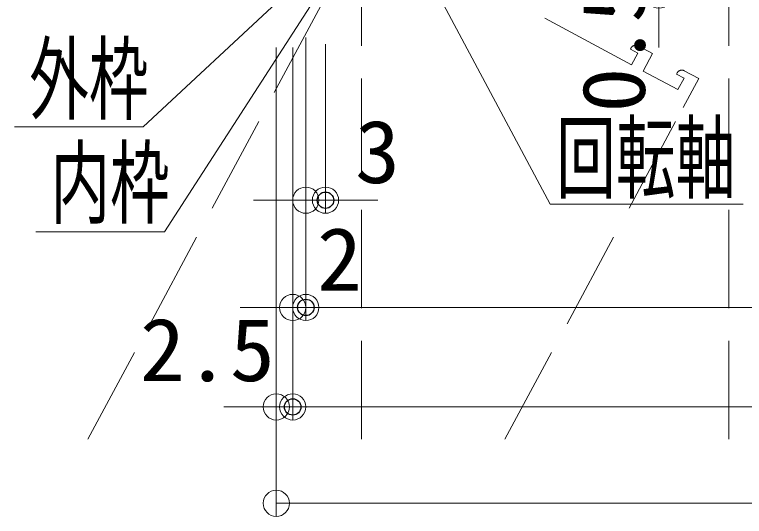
# Model space of a CAD drawing. Units: millimetres, scale not verified. Extents: x -1600 to 1600, y -1108 to 1108.
# Drawn here: x -1328.1 to -1105.6, y -204 to -51 of the extents above; entities that cross this region are included whole.
import ezdxf
from ezdxf.enums import TextEntityAlignment as Align

# ---------------------------------------------------------------- set-up
doc = ezdxf.new("R2010")
doc.units = ezdxf.units.MM
doc.header["$LTSCALE"] = 10
doc.header["$PDMODE"] = 32
doc.header["$PDSIZE"] = 5
doc.linetypes.add('DASHED3', pattern=[4, 3, -1])
for name, color, linetype, lineweight in [('0-5_0', 3, 'Continuous', 9), ('1-2_4', 5, 'DASHED3', 9), ('1-5_sunpou', 1, 'Continuous', 9)]:
    doc.layers.add(name, color=color, linetype=linetype, lineweight=lineweight)
doc.layers.add('0-E_DEFPOINTS', color=7, linetype='Continuous')
doc.styles.add('ＭＳ ゴシック', font='')
doc.styles.get('ＭＳ ゴシック').set_extended_font_data('MS Gothic')

# ---------------------------------------------------------------- blocks, each defined once
blk = doc.blocks.new('_ORIGIN')
at = {"layer": '0-5_0', "color": 1}
blk.add_line((0, 0), (-10, 0), dxfattribs=at)
blk.add_circle((0, 0), 5, dxfattribs=at)

msp = doc.modelspace()

# ---------------------------------------------------------------- linework, layer by layer
at = {"layer": '0-E_DEFPOINTS'}
for p in [(-1233.33, -107.58), (-1239.33, -140.3), (-1243.33, -170.63)]:
    msp.add_point(p, dxfattribs=at)
at = {"layer": '1-2_4'}
for p, q in [((-1305.74, -180.49), (-1208.64, 0.33)), ((-1139.98, -66.28), (-1191.96, -38.36)), ((-1140.38, -61.52), (-1140.19, -61.17)), ((-1138.09, -62.75), (-1140.38, -61.52)), ((-1138.02, -60.52), (-1133.62, -62.88)), ((-1139.98, -66.28), (-1138.09, -62.75)), ((-1126.28, -69.09), (-1126.09, -68.74)), ((-1123.93, -68.09), (-1119.52, -70.45)), ((-1123.99, -70.32), (-1126.28, -69.09)), ((-1125.88, -73.85), (-1123.99, -70.32)), ((-1124.25, -79.26), (-1119.52, -70.45)), ((-1178.62, -180.49), (-1124.25, -79.26))]:
    msp.add_line(p, q, dxfattribs=at)
at = {"layer": '1-2_4', "color": 134}
for p, q in [((-1222.31, -180.49), (-1222.32, -3.78)), ((-1110.31, -180.49), (-1110.32, -33.97))]:
    msp.add_line(p, q, dxfattribs=at)
at = {"layer": '1-2_4'}
msp.add_lwpolyline([(-1125.88, -73.85), (-1136.46, -68.17), (-1133.62, -62.88)], dxfattribs=at)
for centre in [(-1138.78, -61.93), (-1124.68, -69.5)]:
    msp.add_arc(centre, 1.6, 61.7629, 151.7629, dxfattribs=at)
at = {"layer": '1-5_sunpou'}
for p, q in [((-1131.67, -52.96), (-1131.67, -60.96)), ((-1239.33, -57.96), (-1239.33, -144.3)), ((-1239.33, -57.96), (-1239.33, -144.3)), ((-1239.33, -58.46), (-1239.33, -111.58)), ((-1233.33, -59.96), (-1233.33, -111.58)), ((-1248.33, -60.96), (-1248.33, -204.04)), ((-1248.33, -60.96), (-1248.33, -174.63)), ((-1243.33, -60.96), (-1243.33, -174.63)), ((-1243.33, -60.96), (-1243.33, -174.63)), ((-1243.33, -60.96), (-1243.33, -144.3)), ((-1247.33, -107.58), (-1255.33, -107.58)), ((-1239.33, -107.58), (-1233.33, -107.58)), ((-1225.33, -107.58), (-1217.33, -107.58)), ((-1251.33, -140.3), (-1259.33, -140.3)), ((-1243.33, -140.3), (-1239.33, -140.3)), ((-1239.33, -140.3), (-914.53, -140.3)), ((-1231.33, -140.3), (-1223.33, -140.3)), ((-1256.33, -170.63), (-1264.33, -170.63)), ((-1248.33, -170.63), (-1243.33, -170.63)), ((-1243.33, -170.63), (-914.53, -170.63)), ((-1235.33, -170.63), (-1227.33, -170.63)), ((-1248.33, -200.04), (-914.53, -200.04))]:
    msp.add_line(p, q, dxfattribs=at)
at = {"layer": '1-5_sunpou', "color": 7}
for points in [[(-1106.03, -108.76), (-1164.85, -108.76), (-1206.76, -30.1)], [(-1328.12, -85.18), (-1288.9, -85.18), (-1246.79, -45.83)], [(-1321.67, -117.18), (-1282.45, -117.18), (-1235.86, -45.04)]]:
    msp.add_lwpolyline(points, dxfattribs=at)
at = {"layer": '1-5_sunpou'}
msp.add_circle((-1248.33, -200.04), 4, dxfattribs=at)

# ---------------------------------------------------------------- block references
at = {"layer": '1-5_sunpou', "xscale": 0.8, "yscale": 0.8}
for p, rotation in [((-1131.67, -44.96), 90), ((-1233.33, -107.58), 180), ((-1239.33, -140.3), 180), ((-1243.33, -170.63), 180)]:
    msp.add_blockref('_ORIGIN', p, dxfattribs=dict(at, rotation=rotation))
for p in [(-1239.33, -107.58), (-1243.33, -140.3), (-1248.33, -170.63)]:
    msp.add_blockref('_ORIGIN', p, dxfattribs=at)

# ---------------------------------------------------------------- texts
at = {"layer": '1-5_sunpou', "color": 2, "style": 'ＭＳ ゴシック', "width": 1.05}
msp.add_text('0.5', height=19.21, rotation=90, dxfattribs=at).set_placement((-1130.16, -80.86), align=Align.BOTTOM_LEFT)
at = {"layer": '1-5_sunpou', "color": 2, "style": 'ＭＳ ゴシック'}
for s, height, width, p in [('外枠', 20.53, 0.65, (-1323.67, -87.01)), ('回転軸', 20.53, 0.65, (-1162.99, -111.03)), ('3', 19.21, 1.05, (-1224.31, -108.13)), ('内枠', 20.53, 0.65, (-1317.22, -118.7)), ('2', 19.21, 1.05, (-1235.93, -140.91)), ('2.5', 19.21, 1.05, (-1289.91, -168.54))]:
    msp.add_text(s, height=height, dxfattribs=dict(at, width=width)).set_placement(p, align=Align.BOTTOM_LEFT)

doc.saveas('drawing.dxf')
